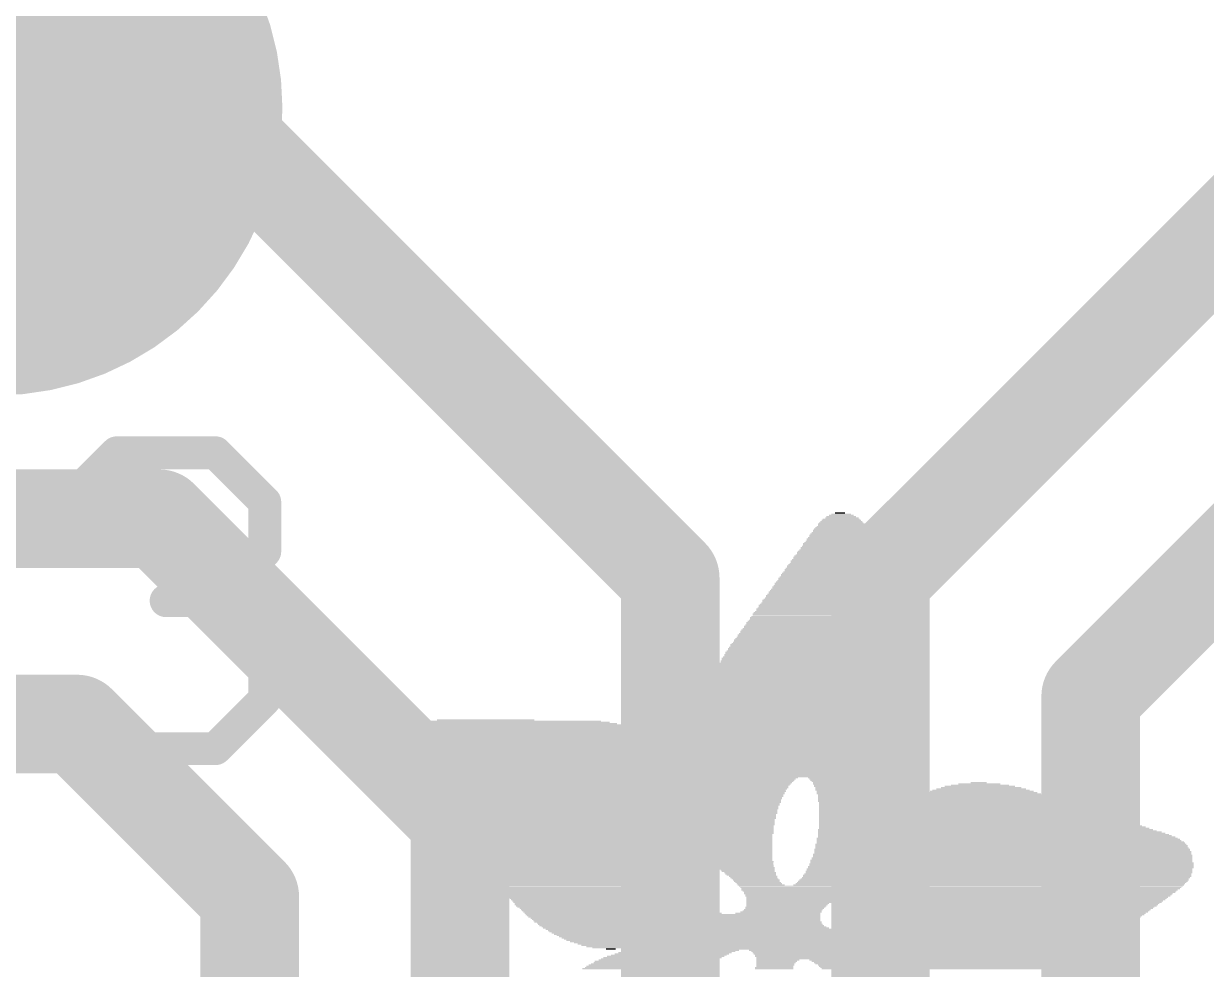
# Model space of a CAD drawing. Extents: x -2.3 to 29.6, y -2 to 24.4.
# Drawn here: x 11.519 to 15.176, y 16.386 to 19.311 of the extents above; entities that cross this region are included whole.
import ezdxf

# ---------------------------------------------------------------- set-up
doc = ezdxf.new("R2010")
doc.units = 0
for name, color, linetype in [('1', 12, 'CONTINUOUS'), ('17', 110, 'CONTINUOUS'), ('21', 40, 'CONTINUOUS')]:
    doc.layers.add(name, color=color, linetype=linetype)

# ---------------------------------------------------------------- blocks, each defined once
blk = doc.blocks.new('ROUNDP')
at = {"const_width": 0.5}
blk.add_lwpolyline([(0, -0.25, 1), (0, 0.25, 1), (0, -0.25)], format="xyb", dxfattribs=at)
blk = doc.blocks.new('RECT')
blk.add_solid([(-0.5, -0.5), (0.5, -0.5), (-0.5, 0.5), (0.5, 0.5)])

msp = doc.modelspace()

# ---------------------------------------------------------------- linework, layer by layer
at = {"layer": '1', "const_width": 0.3048}
for points in [[(12.065, 19.05), (11.43, 19.05)], [(13.518, 17.597), (12.065, 19.05)], [(14.168, 17.597), (15.621, 19.05)], [(11.938, 17.78), (10.16, 17.78)], [(11.938, 17.78), (12.868, 16.85)], [(14.818, 17.231), (15.367, 17.78)], [(13.518, 14.23), (13.518, 17.597)], [(14.168, 14.23), (14.168, 17.597)], [(14.818, 14.23), (14.818, 17.231)], [(8.763, 17.145), (11.684, 17.145)], [(11.684, 17.145), (12.218, 16.611)], [(12.868, 16.85), (12.868, 14.23)], [(12.218, 16.611), (12.218, 14.23)]]:
    msp.add_lwpolyline(points, dxfattribs=at)
at = {"layer": '1', "const_width": 0.1524}
for points in [[(12.1189, 19.1039, 1), (12.0111, 18.9961)], [(12.065, 18.9738, 1), (12.065, 19.1262)], [(11.9919, 17.8339, 1), (11.8841, 17.7261)], [(11.938, 17.7038, 1), (11.938, 17.8562)], [(13.5942, 17.597, 1), (13.4418, 17.597)], [(14.2442, 17.597, 1), (14.0918, 17.597)], [(13.4641, 17.5431, 1), (13.5719, 17.6509)], [(14.1141, 17.6509, 1), (14.2219, 17.5431)], [(14.8942, 17.231, 1), (14.7418, 17.231)], [(14.7641, 17.2849, 1), (14.8719, 17.1771)], [(11.7379, 17.1989, 1), (11.6301, 17.0911)], [(11.684, 17.0688, 1), (11.684, 17.2212)], [(12.9442, 16.85, 1), (12.7918, 16.85)], [(12.8141, 16.7961, 1), (12.9219, 16.9039)], [(12.2942, 16.611, 1), (12.1418, 16.611)], [(12.1641, 16.5571, 1), (12.2719, 16.6649)]]:
    msp.add_lwpolyline(points, format="xyb", dxfattribs=at)
at = {"layer": '21', "const_width": 0.1016}
for points in [[(11.6543, 17.8315), (11.8068, 17.984)], [(11.8068, 17.984), (12.1119, 17.984)], [(12.1119, 17.984), (12.2644, 17.8315)], [(12.2644, 17.8315), (12.2644, 17.6789)], [(12.2644, 17.6789), (12.1119, 17.5264)], [(12.1119, 17.5264), (11.9594, 17.5264)], [(12.1119, 17.5264), (12.2644, 17.3739)], [(12.2644, 17.3739), (12.2644, 17.2213)], [(11.8068, 17.0688), (11.6543, 17.2213)], [(12.2644, 17.2213), (12.1119, 17.0688)], [(12.1119, 17.0688), (11.8068, 17.0688)]]:
    msp.add_lwpolyline(points, dxfattribs=at)
at = {"layer": '21', "const_width": 0.0508}
for points in [[(11.8068, 18.0094, 1), (11.8068, 17.9586)], [(11.8248, 17.966, 1), (11.7889, 18.0019)], [(12.1299, 18.0019, 1), (12.0939, 17.966)], [(12.1119, 17.9586, 1), (12.1119, 18.0094)], [(12.2898, 17.8315, 1), (12.239, 17.8315)], [(11.6364, 17.8494, 1), (11.6723, 17.8135)], [(12.2465, 17.8135, 1), (12.2824, 17.8494)], [(12.239, 17.6789, 1), (12.2898, 17.6789)], [(12.2824, 17.661, 1), (12.2465, 17.6969)], [(11.9594, 17.5518, 1), (11.9594, 17.501)], [(12.1299, 17.5444, 1), (12.0939, 17.5084)], [(12.0939, 17.5444, 1), (12.1299, 17.5084)], [(12.1119, 17.501, 1), (12.1119, 17.5518)], [(12.2898, 17.3739, 1), (12.239, 17.3739)], [(12.2465, 17.3559, 1), (12.2824, 17.3918)], [(11.6723, 17.2393, 1), (11.6364, 17.2034)], [(12.2824, 17.2034, 1), (12.2465, 17.2393)], [(12.239, 17.2213, 1), (12.2898, 17.2213)], [(11.8068, 17.0942, 1), (11.8068, 17.0434)], [(12.1119, 17.0434, 1), (12.1119, 17.0942)], [(11.7889, 17.0508, 1), (11.8248, 17.0868)], [(12.0939, 17.0868, 1), (12.1299, 17.0508)]]:
    msp.add_lwpolyline(points, format="xyb", dxfattribs=at)

# ---------------------------------------------------------------- block references
at = {"layer": '17', "xscale": 1.778, "yscale": 1.778, "rotation": 90}
msp.add_blockref('ROUNDP', (11.43, 19.05), dxfattribs=at)
at = {"layer": '21'}
for p, xscale, yscale in [((14.0469, 17.7711), 0.1295, 0.0038), ((14.0469, 17.7749), 0.1219, 0.0038), ((14.0469, 17.7787), 0.1143, 0.0038), ((14.0488, 17.7825), 0.1029, 0.0038), ((14.0469, 17.7864), 0.0915, 0.0039), ((14.0468, 17.7902), 0.0762, 0.0038), ((14.0469, 17.794), 0.0609, 0.0038), ((14.0431, 17.7978), 0.0305, 0.0038), ((14.0431, 17.7368), 0.1753, 0.0038), ((14.045, 17.7444), 0.1715, 0.0038), ((14.045, 17.7406), 0.1715, 0.0038), ((14.0449, 17.7483), 0.1638, 0.0039), ((14.0468, 17.7521), 0.16, 0.0038), ((14.0468, 17.7559), 0.1524, 0.0038), ((14.0468, 17.7635), 0.1448, 0.0038), ((14.0468, 17.7597), 0.1448, 0.0038), ((14.0469, 17.7673), 0.1371, 0.0038), ((14.0373, 17.7025), 0.2172, 0.0038), ((14.0373, 17.6987), 0.2172, 0.0038), ((14.0373, 17.7063), 0.2096, 0.0038), ((14.0392, 17.7102), 0.2058, 0.0039), ((14.0393, 17.7178), 0.1981, 0.0038), ((14.0412, 17.714), 0.2019, 0.0038), ((14.0412, 17.7216), 0.1943, 0.0038), ((14.0412, 17.7292), 0.1867, 0.0038), ((14.0431, 17.7254), 0.1905, 0.0038), ((14.0431, 17.733), 0.1829, 0.0038), ((14.0278, 17.6606), 0.2591, 0.0038), ((14.0297, 17.6644), 0.2552, 0.0038), ((14.0316, 17.6682), 0.2514, 0.0038), ((14.0316, 17.6759), 0.2438, 0.0038), ((14.0316, 17.6721), 0.2438, 0.0039), ((14.0335, 17.6797), 0.24, 0.0038), ((14.0335, 17.6835), 0.2324, 0.0038), ((14.0354, 17.6911), 0.2286, 0.0038), ((14.0354, 17.6873), 0.2286, 0.0038), ((14.0354, 17.6949), 0.221, 0.0038), ((14.0221, 17.6263), 0.2934, 0.0038), ((14.024, 17.6301), 0.2896, 0.0038), ((14.0221, 17.634), 0.2857, 0.0039), ((14.024, 17.6378), 0.2819, 0.0038), ((14.0259, 17.6416), 0.2781, 0.0038), ((14.0259, 17.6492), 0.2705, 0.0038), ((14.0259, 17.6454), 0.2705, 0.0038), ((14.0278, 17.653), 0.2667, 0.0038), ((14.0297, 17.6568), 0.2629, 0.0038), ((14.0145, 17.5882), 0.3315, 0.0038), ((14.0164, 17.5959), 0.3277, 0.0039), ((14.0164, 17.592), 0.3277, 0.0038), ((14.0164, 17.5997), 0.3201, 0.0038), ((14.0183, 17.6073), 0.3163, 0.0038), ((14.0183, 17.6035), 0.3163, 0.0038), ((14.0183, 17.6111), 0.3086, 0.0038), ((14.0202, 17.6149), 0.3048, 0.0038), ((14.0202, 17.6225), 0.2972, 0.0038), ((14.0221, 17.6187), 0.301, 0.0038), ((14.0068, 17.5539), 0.3696, 0.0038), ((14.0088, 17.5578), 0.3657, 0.0039), ((14.0107, 17.5616), 0.3619, 0.0038), ((14.0107, 17.5692), 0.3543, 0.0038), ((14.0107, 17.5654), 0.3543, 0.0038), ((14.0126, 17.573), 0.3505, 0.0038), ((14.0126, 17.5806), 0.3429, 0.0038), ((14.0126, 17.5768), 0.3429, 0.0038), ((14.0145, 17.5844), 0.3391, 0.0038), ((13.9992, 17.5158), 0.4076, 0.0038), ((14.0011, 17.5197), 0.4038, 0.0039), ((14.0011, 17.5273), 0.3962, 0.0038), ((14.003, 17.5235), 0.4, 0.0038), ((14.003, 17.5311), 0.3924, 0.0038), ((14.0049, 17.5349), 0.3886, 0.0038), ((14.0049, 17.5425), 0.381, 0.0038), ((14.0049, 17.5387), 0.381, 0.0038), ((14.0068, 17.5463), 0.3772, 0.0038), ((14.0087, 17.5501), 0.3734, 0.0038), ((13.9935, 17.4777), 0.4496, 0.0038), ((13.9935, 17.4854), 0.442, 0.0038), ((13.9935, 17.4816), 0.442, 0.0039), ((13.9954, 17.4892), 0.4382, 0.0038), ((13.9954, 17.493), 0.4306, 0.0038), ((13.9973, 17.5006), 0.4268, 0.0038), ((13.9973, 17.4968), 0.4268, 0.0038), ((13.9974, 17.5044), 0.4191, 0.0038), ((13.9992, 17.512), 0.4153, 0.0038), ((13.9992, 17.5082), 0.4153, 0.0038), ((13.9859, 17.4473), 0.4801, 0.0038), ((13.9859, 17.4435), 0.4801, 0.0039), ((13.9878, 17.4511), 0.4762, 0.0038), ((13.9878, 17.4587), 0.4686, 0.0038), ((13.9897, 17.4549), 0.4724, 0.0038), ((13.9897, 17.4625), 0.4648, 0.0038), ((13.9916, 17.4663), 0.461, 0.0038), ((13.9916, 17.4739), 0.4534, 0.0038), ((13.9916, 17.4701), 0.4534, 0.0038), ((13.9783, 17.4054), 0.5257, 0.0039), ((13.9783, 17.4092), 0.5181, 0.0038), ((13.9802, 17.413), 0.5143, 0.0038), ((13.9802, 17.4206), 0.5067, 0.0038), ((13.9821, 17.4168), 0.5105, 0.0038), ((13.9821, 17.4244), 0.5029, 0.0038), ((13.9821, 17.432), 0.4953, 0.0038), ((13.984, 17.4282), 0.4991, 0.0038), ((13.984, 17.4358), 0.4915, 0.0038), ((13.9859, 17.4396), 0.4877, 0.0038), ((13.9726, 17.3711), 0.5601, 0.0038), ((13.9726, 17.3787), 0.5525, 0.0038), ((13.9726, 17.3749), 0.5525, 0.0038), ((13.9745, 17.3825), 0.5487, 0.0038), ((13.9745, 17.3901), 0.5411, 0.0038), ((13.9745, 17.3863), 0.5411, 0.0038), ((13.9764, 17.3939), 0.5373, 0.0038), ((13.9764, 17.3977), 0.5295, 0.0038), ((13.9783, 17.4015), 0.5257, 0.0038), ((13.9668, 17.333), 0.5944, 0.0038), ((13.9669, 17.3406), 0.5867, 0.0038), ((13.9669, 17.3368), 0.5867, 0.0038), ((13.9688, 17.3482), 0.5829, 0.0038), ((13.9688, 17.3444), 0.5829, 0.0038), ((13.9688, 17.352), 0.5753, 0.0038), ((13.9707, 17.3596), 0.5715, 0.0038), ((13.9707, 17.3558), 0.5715, 0.0038), ((13.9707, 17.3673), 0.5639, 0.0039), ((13.9707, 17.3634), 0.5639, 0.0038), ((13.963, 17.2949), 0.6248, 0.0038), ((13.963, 17.3025), 0.6172, 0.0038), ((13.9649, 17.2987), 0.621, 0.0038), ((13.9649, 17.3101), 0.6134, 0.0038), ((13.9649, 17.3063), 0.6134, 0.0038), ((13.9649, 17.3177), 0.6058, 0.0038), ((13.9649, 17.3139), 0.6058, 0.0038), ((13.9649, 17.3253), 0.5982, 0.0038), ((13.9668, 17.3215), 0.602, 0.0038), ((13.9668, 17.3292), 0.5944, 0.0039), ((13.9611, 17.2682), 0.6439, 0.0038), ((13.9611, 17.2644), 0.6439, 0.0038), ((13.9611, 17.2606), 0.6439, 0.0038), ((13.9611, 17.2758), 0.6362, 0.0038), ((13.9631, 17.272), 0.6401, 0.0038), ((13.963, 17.2872), 0.6324, 0.0038), ((13.963, 17.2834), 0.6324, 0.0038), ((13.963, 17.2796), 0.6324, 0.0038), ((13.963, 17.2911), 0.6248, 0.0039), ((13.9573, 17.2225), 0.6668, 0.0038), ((13.9592, 17.2339), 0.663, 0.0038), ((13.9592, 17.2301), 0.663, 0.0038), ((13.9592, 17.2263), 0.663, 0.0038), ((13.9592, 17.2453), 0.6554, 0.0038), ((13.9592, 17.2415), 0.6554, 0.0038), ((13.9611, 17.2377), 0.6592, 0.0038), ((13.9611, 17.2568), 0.6515, 0.0038), ((13.9611, 17.253), 0.6515, 0.0039), ((13.9611, 17.2491), 0.6515, 0.0038), ((13.9554, 17.192), 0.6782, 0.0038), ((13.9573, 17.1882), 0.682, 0.0038), ((13.9573, 17.2072), 0.6744, 0.0038), ((13.9573, 17.2034), 0.6744, 0.0038), ((13.9573, 17.1996), 0.6744, 0.0038), ((13.9573, 17.1958), 0.6744, 0.0038), ((13.9592, 17.2187), 0.6706, 0.0038), ((13.9592, 17.2149), 0.6706, 0.0039), ((13.9592, 17.211), 0.6706, 0.0038), ((13.0429, 17.1501), 0.5754, 0.0038), ((13.0353, 17.1539), 0.5372, 0.0038), ((12.9477, 17.1577), 0.3009, 0.0038), ((13.9554, 17.1729), 0.6858, 0.0038), ((13.9554, 17.1691), 0.6858, 0.0038), ((13.9554, 17.1653), 0.6858, 0.0038), ((13.9554, 17.1615), 0.6858, 0.0038), ((13.9554, 17.1577), 0.6858, 0.0038), ((13.9554, 17.1539), 0.6858, 0.0038), ((13.9554, 17.1501), 0.6858, 0.0038), ((13.9573, 17.1844), 0.682, 0.0038), ((13.9573, 17.1806), 0.682, 0.0038), ((13.9573, 17.1768), 0.682, 0.0039), ((13.0886, 17.112), 0.7506, 0.0038), ((13.081, 17.1196), 0.7278, 0.0038), ((13.0848, 17.1158), 0.7354, 0.0038), ((13.0772, 17.1234), 0.7124, 0.0038), ((13.0677, 17.131), 0.6858, 0.0038), ((13.0734, 17.1272), 0.6972, 0.0038), ((13.0639, 17.1348), 0.6705, 0.0038), ((13.0601, 17.1387), 0.6477, 0.0039), ((13.0544, 17.1425), 0.6287, 0.0038), ((13.0505, 17.1463), 0.6058, 0.0038), ((13.9535, 17.1463), 0.6896, 0.0038), ((13.9535, 17.1425), 0.6896, 0.0038), ((13.9535, 17.1387), 0.6896, 0.0039), ((13.9535, 17.1348), 0.6896, 0.0038), ((13.9535, 17.131), 0.6896, 0.0038), ((13.9535, 17.1272), 0.6896, 0.0038), ((13.9535, 17.1234), 0.6896, 0.0038), ((13.9535, 17.1196), 0.6896, 0.0038), ((13.9535, 17.1158), 0.6896, 0.0038), ((13.9535, 17.112), 0.6896, 0.0038), ((13.1134, 17.0777), 0.823, 0.0038), ((13.1039, 17.0891), 0.8039, 0.0038), ((13.1077, 17.0853), 0.8115, 0.0038), ((13.1096, 17.0815), 0.8153, 0.0038), ((13.1001, 17.0967), 0.7887, 0.0038), ((13.102, 17.0929), 0.7925, 0.0038), ((13.0905, 17.1082), 0.762, 0.0038), ((13.0943, 17.1044), 0.7696, 0.0038), ((13.0982, 17.1006), 0.7773, 0.0039), ((13.9535, 17.1082), 0.6896, 0.0038), ((13.9535, 17.1044), 0.6896, 0.0038), ((13.9535, 17.1006), 0.6896, 0.0039), ((13.9535, 17.0967), 0.6896, 0.0038), ((13.9535, 17.0929), 0.6896, 0.0038), ((13.9535, 17.0891), 0.6896, 0.0038), ((13.9535, 17.0853), 0.6896, 0.0038), ((13.9535, 17.0815), 0.6896, 0.0038), ((13.9516, 17.0777), 0.6858, 0.0038), ((13.1191, 17.0663), 0.842, 0.0038), ((13.1153, 17.0739), 0.8268, 0.0038), ((13.1191, 17.0701), 0.8344, 0.0038), ((13.1229, 17.0625), 0.842, 0.0039), ((13.1248, 17.0586), 0.8458, 0.0038), ((13.1286, 17.0548), 0.8534, 0.0038), ((13.1306, 17.051), 0.8573, 0.0038), ((13.1325, 17.0472), 0.8611, 0.0038), ((13.1363, 17.0434), 0.8611, 0.0038), ((13.1382, 17.0396), 0.8649, 0.0038), ((13.9535, 17.0739), 0.682, 0.0038), ((13.9535, 17.0701), 0.682, 0.0038), ((13.9535, 17.0663), 0.682, 0.0038), ((13.9535, 17.0625), 0.682, 0.0039), ((13.9535, 17.0586), 0.682, 0.0038), ((13.9516, 17.0548), 0.6782, 0.0038), ((13.9516, 17.051), 0.6782, 0.0038), ((13.9535, 17.0472), 0.6744, 0.0038), ((13.9535, 17.0434), 0.6744, 0.0038), ((13.9535, 17.0396), 0.6744, 0.0038), ((13.1401, 17.0358), 0.8687, 0.0038), ((13.1439, 17.032), 0.8687, 0.0038), ((13.1458, 17.0282), 0.8725, 0.0038), ((13.1496, 17.0244), 0.8725, 0.0039), ((13.1515, 17.0205), 0.8763, 0.0038), ((13.1553, 17.0167), 0.8763, 0.0038), ((13.1592, 17.0129), 0.8763, 0.0038), ((13.1592, 17.0091), 0.8763, 0.0038), ((13.163, 17.0053), 0.8763, 0.0038), ((13.9516, 17.0358), 0.6706, 0.0038), ((13.9516, 17.032), 0.6706, 0.0038), ((13.9535, 17.0282), 0.6668, 0.0038), ((13.9535, 17.0244), 0.6668, 0.0039), ((13.9516, 17.0205), 0.663, 0.0038), ((13.9535, 17.0167), 0.6592, 0.0038), ((13.9535, 17.0129), 0.6592, 0.0038), ((13.9535, 17.0091), 0.6592, 0.0038), ((13.9516, 17.0053), 0.6553, 0.0038), ((13.1668, 17.0015), 0.8763, 0.0038), ((13.1687, 16.9977), 0.8801, 0.0038), ((13.1706, 16.9939), 0.8763, 0.0038), ((13.1744, 16.9901), 0.8763, 0.0038), ((13.1763, 16.9863), 0.8801, 0.0039), ((13.1801, 16.9824), 0.8801, 0.0038), ((13.182, 16.9786), 0.8763, 0.0038), ((13.1858, 16.9748), 0.8763, 0.0038), ((13.1877, 16.971), 0.8801, 0.0038), ((13.1896, 16.9672), 0.8763, 0.0038), ((13.9516, 16.9939), 0.6477, 0.0038), ((13.9535, 17.0015), 0.6515, 0.0038), ((13.9535, 16.9977), 0.6515, 0.0038), ((13.9516, 16.9863), 0.6401, 0.0039), ((13.9516, 16.9824), 0.6401, 0.0038), ((13.9535, 16.9901), 0.6439, 0.0038), ((13.7744, 16.9786), 0.2781, 0.0038), ((13.7706, 16.9748), 0.2705, 0.0038), ((13.7706, 16.971), 0.2629, 0.0038), ((13.7687, 16.9672), 0.259, 0.0038), ((14.1078, 16.9786), 0.3276, 0.0038), ((14.1078, 16.9748), 0.32, 0.0038), ((14.1097, 16.971), 0.3162, 0.0038), ((14.1097, 16.9672), 0.3086, 0.0038), ((13.1934, 16.9634), 0.8763, 0.0038), ((13.1973, 16.9596), 0.8763, 0.0038), ((13.1973, 16.9558), 0.8763, 0.0038), ((13.2011, 16.952), 0.8763, 0.0038), ((13.2049, 16.9482), 0.8763, 0.0039), ((13.2049, 16.9443), 0.8763, 0.0038), ((13.2087, 16.9405), 0.8763, 0.0038), ((13.3249, 16.9367), 1.1011, 0.0038), ((13.3249, 16.9329), 1.0935, 0.0038), ((13.3249, 16.9291), 1.0935, 0.0038), ((13.7668, 16.9634), 0.2552, 0.0038), ((13.7668, 16.9596), 0.2476, 0.0038), ((13.7649, 16.9558), 0.2438, 0.0038), ((13.763, 16.952), 0.24, 0.0038), ((13.7649, 16.9482), 0.2362, 0.0039), ((13.763, 16.9443), 0.2324, 0.0038), ((13.763, 16.9405), 0.2248, 0.0038), ((14.1116, 16.9634), 0.3048, 0.0038), ((14.1097, 16.9596), 0.301, 0.0038), ((14.1116, 16.9558), 0.2972, 0.0038), ((14.1097, 16.952), 0.2934, 0.0038), ((14.1116, 16.9482), 0.2896, 0.0039), ((14.1097, 16.9443), 0.2858, 0.0038), ((14.1097, 16.9405), 0.2858, 0.0038), ((14.1097, 16.9367), 0.2782, 0.0038), ((14.1097, 16.9329), 0.2782, 0.0038), ((14.1078, 16.9291), 0.2744, 0.0038), ((14.4831, 16.9291), 0.362, 0.0038), ((14.4812, 16.9329), 0.3429, 0.0038), ((14.4812, 16.9367), 0.32, 0.0038), ((14.4793, 16.9405), 0.301, 0.0038), ((14.4793, 16.9443), 0.2781, 0.0038), ((14.4793, 16.9482), 0.2477, 0.0039), ((14.4755, 16.952), 0.2171, 0.0038), ((14.4755, 16.9558), 0.1791, 0.0038), ((14.4736, 16.9596), 0.1295, 0.0038), ((14.4717, 16.9634), 0.0495, 0.0038), ((13.3249, 16.9253), 1.0859, 0.0038), ((13.3268, 16.9215), 1.0821, 0.0038), ((13.3268, 16.9177), 1.0745, 0.0038), ((13.3268, 16.9139), 1.0745, 0.0038), ((13.3267, 16.9101), 1.0668, 0.0039), ((13.3287, 16.9062), 1.0629, 0.0038), ((13.3306, 16.9024), 1.0591, 0.0038), ((13.3287, 16.8986), 1.0553, 0.0038), ((13.3306, 16.8948), 1.0515, 0.0038), ((14.1078, 16.9253), 0.2667, 0.0038), ((14.1078, 16.9215), 0.2667, 0.0038), ((14.104, 16.9139), 0.2591, 0.0038), ((14.104, 16.9101), 0.2591, 0.0039), ((14.1059, 16.9177), 0.2629, 0.0038), ((14.1021, 16.9062), 0.2553, 0.0038), ((14.1021, 16.9024), 0.2476, 0.0038), ((14.1002, 16.8986), 0.2438, 0.0038), ((14.1002, 16.8948), 0.2438, 0.0038), ((14.5098, 16.8948), 0.5295, 0.0038), ((14.5041, 16.8986), 0.5105, 0.0038), ((14.5022, 16.9024), 0.4915, 0.0038), ((14.4983, 16.9062), 0.4762, 0.0038), ((14.4964, 16.9101), 0.4572, 0.0039), ((14.4926, 16.9139), 0.442, 0.0038), ((14.4907, 16.9177), 0.423, 0.0038), ((14.4888, 16.9215), 0.4038, 0.0038), ((14.4869, 16.9253), 0.3848, 0.0038), ((13.3306, 16.891), 1.0439, 0.0038), ((13.3306, 16.8872), 1.0439, 0.0038), ((13.3325, 16.8834), 1.0401, 0.0038), ((13.3325, 16.8796), 1.0325, 0.0038), ((13.3344, 16.8758), 1.0287, 0.0038), ((13.3344, 16.872), 1.0287, 0.0039), ((13.3363, 16.8681), 1.0249, 0.0038), ((13.3363, 16.8643), 1.0173, 0.0038), ((13.3382, 16.8605), 1.0135, 0.0038), ((13.3382, 16.8567), 1.0135, 0.0038), ((14.0983, 16.891), 0.24, 0.0038), ((14.0964, 16.8872), 0.2362, 0.0038), ((14.0945, 16.8834), 0.2324, 0.0038), ((14.0945, 16.8796), 0.2324, 0.0038), ((14.0926, 16.8758), 0.2286, 0.0038), ((14.0907, 16.872), 0.2247, 0.0039), ((14.0888, 16.8681), 0.2209, 0.0038), ((14.0869, 16.8643), 0.2171, 0.0038), ((14.0869, 16.8605), 0.2171, 0.0038), ((14.085, 16.8567), 0.2133, 0.0038), ((14.5441, 16.8567), 0.6973, 0.0038), ((14.5402, 16.8605), 0.682, 0.0038), ((14.5364, 16.8643), 0.6668, 0.0038), ((14.5346, 16.8681), 0.6477, 0.0038), ((14.5288, 16.872), 0.6286, 0.0039), ((14.525, 16.8758), 0.6134, 0.0038), ((14.5212, 16.8796), 0.5982, 0.0038), ((14.5193, 16.8834), 0.5791, 0.0038), ((14.5155, 16.8872), 0.5639, 0.0038), ((14.5117, 16.891), 0.5487, 0.0038), ((13.3401, 16.8529), 1.0096, 0.0038), ((13.3401, 16.8491), 1.002, 0.0038), ((13.342, 16.8453), 0.9982, 0.0038), ((13.342, 16.8415), 0.9982, 0.0038), ((13.3439, 16.8377), 0.9944, 0.0038), ((13.3458, 16.8339), 0.9906, 0.0039), ((13.3439, 16.83), 0.9868, 0.0038), ((13.3458, 16.8262), 0.983, 0.0038), ((13.3477, 16.8224), 0.9792, 0.0038), ((14.4469, 16.8491), 0.9372, 0.0038), ((14.4526, 16.8453), 0.9486, 0.0038), ((14.466, 16.8377), 0.9753, 0.0038), ((14.4774, 16.83), 0.9982, 0.0038), ((14.4831, 16.8262), 1.0096, 0.0038), ((14.4888, 16.8224), 1.021, 0.0038), ((14.0831, 16.8529), 0.2095, 0.0038), ((14.4603, 16.8415), 0.9639, 0.0038), ((14.4717, 16.8339), 0.9867, 0.0039), ((14.5479, 16.8529), 0.7125, 0.0038), ((13.3496, 16.8186), 0.9754, 0.0038), ((13.3496, 16.8148), 0.9754, 0.0038), ((13.3515, 16.811), 0.9716, 0.0038), ((13.3534, 16.8072), 0.9678, 0.0038), ((13.3535, 16.8034), 0.9601, 0.0038), ((13.3535, 16.7996), 0.9601, 0.0038), ((13.3554, 16.7958), 0.9563, 0.0039), ((13.3573, 16.7919), 0.9525, 0.0038), ((13.3592, 16.7881), 0.9487, 0.0038), ((13.3592, 16.7843), 0.9487, 0.0038), ((14.5288, 16.7919), 1.1164, 0.0038), ((14.5326, 16.7881), 1.124, 0.0038), ((14.5345, 16.7843), 1.1278, 0.0038), ((14.4926, 16.8186), 1.0364, 0.0038), ((14.4983, 16.8148), 1.0478, 0.0038), ((14.5059, 16.811), 1.063, 0.0038), ((14.5117, 16.8072), 1.0745, 0.0038), ((14.5269, 16.7958), 1.1049, 0.0039), ((14.5174, 16.8034), 1.0859, 0.0038), ((14.5212, 16.7996), 1.0935, 0.0038), ((13.3611, 16.7805), 0.9449, 0.0038), ((13.363, 16.7767), 0.9411, 0.0038), ((13.3649, 16.7729), 0.9373, 0.0038), ((13.3649, 16.7691), 0.9373, 0.0038), ((13.3668, 16.7653), 0.9335, 0.0038), ((13.3687, 16.7615), 0.9297, 0.0038), ((13.3687, 16.7577), 0.9297, 0.0039), ((13.1934, 16.7538), 0.5715, 0.0038), ((13.1877, 16.75), 0.5524, 0.0038), ((13.1858, 16.7462), 0.541, 0.0038), ((13.6773, 16.7538), 0.3124, 0.0038), ((13.6887, 16.75), 0.2896, 0.0038), ((13.6964, 16.7462), 0.2743, 0.0038), ((14.546, 16.75), 1.1659, 0.0038), ((14.546, 16.7462), 1.1659, 0.0038), ((14.5441, 16.7577), 1.1621, 0.0039), ((14.5441, 16.7538), 1.1621, 0.0038), ((14.5402, 16.7729), 1.1468, 0.0038), ((14.5421, 16.7691), 1.1506, 0.0038), ((14.5421, 16.7653), 1.1506, 0.0038), ((14.5441, 16.7615), 1.1545, 0.0038), ((14.5383, 16.7805), 1.1354, 0.0038), ((14.5402, 16.7767), 1.1392, 0.0038), ((13.1839, 16.7424), 0.5372, 0.0038), ((13.1839, 16.7386), 0.5296, 0.0038), ((13.1858, 16.7348), 0.5258, 0.0038), ((13.1858, 16.731), 0.5182, 0.0038), ((13.1858, 16.7272), 0.5182, 0.0038), ((13.1877, 16.7234), 0.5144, 0.0038), ((13.1896, 16.7196), 0.5106, 0.0039), ((13.1915, 16.7157), 0.5068, 0.0038), ((13.1915, 16.7119), 0.5068, 0.0038), ((13.702, 16.7424), 0.2629, 0.0038), ((13.7078, 16.7386), 0.2515, 0.0038), ((13.7134, 16.7348), 0.2401, 0.0038), ((13.7173, 16.731), 0.2324, 0.0038), ((13.723, 16.7272), 0.221, 0.0038), ((13.7268, 16.7234), 0.2134, 0.0038), ((13.7325, 16.7196), 0.2096, 0.0039), ((13.7363, 16.7157), 0.2019, 0.0038), ((13.7401, 16.7119), 0.1943, 0.0038), ((14.5422, 16.7119), 1.1887, 0.0038), ((14.5422, 16.7234), 1.1811, 0.0038), ((14.5422, 16.7196), 1.1811, 0.0039), ((14.5441, 16.7157), 1.1849, 0.0038), ((14.5441, 16.731), 1.1773, 0.0038), ((14.5441, 16.7272), 1.1773, 0.0038), ((14.546, 16.7386), 1.1735, 0.0038), ((14.546, 16.7348), 1.1735, 0.0038), ((14.5441, 16.7424), 1.1697, 0.0038), ((13.1934, 16.7081), 0.503, 0.0038), ((13.1953, 16.7043), 0.4992, 0.0038), ((13.1972, 16.7005), 0.503, 0.0038), ((13.1992, 16.6967), 0.4991, 0.0038), ((13.203, 16.6929), 0.4991, 0.0038), ((13.2049, 16.6891), 0.4953, 0.0038), ((13.2068, 16.6853), 0.4991, 0.0038), ((13.2106, 16.6815), 0.4991, 0.0039), ((13.2125, 16.6776), 0.4953, 0.0038), ((13.2163, 16.6738), 0.4953, 0.0038), ((13.7421, 16.7081), 0.1905, 0.0038), ((13.7459, 16.7043), 0.1829, 0.0038), ((13.7515, 16.7005), 0.1791, 0.0038), ((13.7535, 16.6967), 0.1753, 0.0038), ((13.7573, 16.6929), 0.1676, 0.0038), ((13.7592, 16.6891), 0.1638, 0.0038), ((13.7649, 16.6853), 0.16, 0.0038), ((13.7668, 16.6815), 0.1562, 0.0039), ((13.7687, 16.6776), 0.1524, 0.0038), ((13.7744, 16.6738), 0.1486, 0.0038), ((14.5288, 16.6776), 1.2002, 0.0038), ((14.5288, 16.6738), 1.2002, 0.0038), ((14.5307, 16.6815), 1.1964, 0.0039), ((14.5345, 16.6891), 1.1964, 0.0038), ((14.5345, 16.6853), 1.1964, 0.0038), ((14.5365, 16.6967), 1.1925, 0.0038), ((14.5365, 16.6929), 1.1925, 0.0038), ((14.5403, 16.7043), 1.1925, 0.0038), ((14.5403, 16.7005), 1.1925, 0.0038), ((14.5422, 16.7081), 1.1887, 0.0038), ((13.2182, 16.67), 0.4991, 0.0038), ((13.222, 16.6662), 0.4991, 0.0038), ((13.2258, 16.6624), 0.4991, 0.0038), ((13.2315, 16.6548), 0.503, 0.0038), ((13.2296, 16.6586), 0.4991, 0.0038), ((13.2353, 16.651), 0.503, 0.0038), ((13.2392, 16.6472), 0.5029, 0.0038), ((13.2411, 16.6434), 0.5067, 0.0039), ((13.2449, 16.6395), 0.5067, 0.0038), ((13.7763, 16.67), 0.1448, 0.0038), ((13.7801, 16.6662), 0.1448, 0.0038), ((13.784, 16.6624), 0.1447, 0.0038), ((13.7858, 16.6586), 0.1409, 0.0038), ((13.7896, 16.6548), 0.1409, 0.0038), ((13.7935, 16.651), 0.141, 0.0038), ((13.7992, 16.6472), 0.1448, 0.0038), ((14.4164, 16.6434), 1.3716, 0.0039), ((13.9421, 16.6395), 0.4153, 0.0038), ((14.5021, 16.6472), 1.2078, 0.0038), ((14.5079, 16.651), 1.2039, 0.0038), ((14.5117, 16.6548), 1.2039, 0.0038), ((14.5155, 16.6586), 1.2039, 0.0038), ((14.5193, 16.6624), 1.204, 0.0038), ((14.5212, 16.6662), 1.2002, 0.0038), ((14.525, 16.67), 1.2002, 0.0038), ((14.6736, 16.6395), 0.8496, 0.0038), ((13.2487, 16.6357), 0.5067, 0.0038), ((13.2544, 16.6319), 0.5105, 0.0038), ((13.262, 16.6243), 0.5182, 0.0038), ((13.2582, 16.6281), 0.5105, 0.0038), ((13.2658, 16.6205), 0.5182, 0.0038), ((13.2715, 16.6167), 0.522, 0.0038), ((13.2753, 16.6129), 0.522, 0.0038), ((13.281, 16.6091), 0.5258, 0.0038), ((13.2848, 16.6053), 0.5258, 0.0039), ((13.2906, 16.6014), 0.5295, 0.0038), ((13.9325, 16.6357), 0.3886, 0.0038), ((13.923, 16.6319), 0.3696, 0.0038), ((13.9173, 16.6281), 0.3506, 0.0038), ((13.9135, 16.6243), 0.3353, 0.0038), ((13.9078, 16.6205), 0.3239, 0.0038), ((13.904, 16.6167), 0.3086, 0.0038), ((13.9002, 16.6129), 0.3009, 0.0038), ((13.8983, 16.6091), 0.2895, 0.0038), ((13.8945, 16.6053), 0.2819, 0.0039), ((13.8907, 16.6014), 0.2743, 0.0038), ((14.6812, 16.6357), 0.8268, 0.0038), ((14.6831, 16.6319), 0.8078, 0.0038), ((14.6851, 16.6281), 0.7963, 0.0038), ((14.6869, 16.6243), 0.7848, 0.0038), ((14.6869, 16.6205), 0.7696, 0.0038), ((14.6869, 16.6167), 0.762, 0.0038), ((14.6869, 16.6129), 0.7544, 0.0038), ((14.685, 16.6091), 0.743, 0.0038), ((14.685, 16.6053), 0.7354, 0.0039), ((14.6831, 16.6014), 0.7316, 0.0038), ((13.2963, 16.5976), 0.5334, 0.0038), ((13.302, 16.5938), 0.5372, 0.0038), ((13.3077, 16.59), 0.541, 0.0038), ((13.3115, 16.5862), 0.5486, 0.0038), ((13.3192, 16.5824), 0.5563, 0.0038), ((13.3249, 16.5786), 0.5601, 0.0038), ((13.3344, 16.5748), 0.5639, 0.0038), ((13.3401, 16.571), 0.5677, 0.0038), ((13.3496, 16.5672), 0.5792, 0.0039), ((13.3592, 16.5633), 0.5905, 0.0038), ((13.8602, 16.5633), 0.2515, 0.0038), ((13.864, 16.5672), 0.2439, 0.0039), ((13.8678, 16.571), 0.2439, 0.0038), ((13.8735, 16.5786), 0.2476, 0.0038), ((13.8716, 16.5748), 0.2438, 0.0038), ((13.8849, 16.5938), 0.2629, 0.0038), ((13.8811, 16.59), 0.2552, 0.0038), ((13.8792, 16.5862), 0.2514, 0.0038), ((13.8773, 16.5824), 0.2476, 0.0038), ((13.8869, 16.5976), 0.2667, 0.0038), ((14.6507, 16.5633), 0.6896, 0.0038), ((14.6564, 16.571), 0.6934, 0.0038), ((14.6545, 16.5672), 0.6896, 0.0039), ((14.6622, 16.5748), 0.6973, 0.0038), ((14.6793, 16.5976), 0.7239, 0.0038), ((14.6717, 16.5862), 0.7087, 0.0038), ((14.6774, 16.5938), 0.7201, 0.0038), ((14.6736, 16.59), 0.7125, 0.0038), ((14.6698, 16.5824), 0.7049, 0.0038), ((14.666, 16.5786), 0.6973, 0.0038), ((13.3725, 16.5595), 0.6096, 0.0038), ((13.5268, 16.5557), 0.9106, 0.0038), ((13.5287, 16.5519), 0.9068, 0.0038), ((13.5306, 16.5481), 0.903, 0.0038), ((13.5344, 16.5443), 0.8954, 0.0038), ((13.5363, 16.5405), 0.8916, 0.0038), ((13.5382, 16.5367), 0.8878, 0.0038), ((13.542, 16.5329), 0.8878, 0.0038), ((13.5459, 16.5291), 0.8801, 0.0039), ((13.8506, 16.5595), 0.2629, 0.0038), ((14.5993, 16.5291), 0.6934, 0.0039), ((14.6088, 16.5329), 0.6896, 0.0038), ((14.6126, 16.5367), 0.6896, 0.0038), ((14.6183, 16.5405), 0.6858, 0.0038), ((14.626, 16.5443), 0.6858, 0.0038), ((14.6298, 16.5481), 0.6858, 0.0038), ((14.6355, 16.5519), 0.682, 0.0038), ((14.6412, 16.5557), 0.6858, 0.0038), ((14.645, 16.5595), 0.6858, 0.0038), ((13.5497, 16.5252), 0.8801, 0.0038), ((13.5534, 16.5214), 0.8801, 0.0038), ((13.561, 16.5176), 0.8801, 0.0038), ((13.5668, 16.5138), 0.8839, 0.0038), ((13.5744, 16.51), 0.884, 0.0038), ((13.5821, 16.5062), 0.8839, 0.0038), ((13.5915, 16.5024), 0.8953, 0.0038), ((13.6087, 16.4986), 0.9144, 0.0038), ((14.0297, 16.4948), 1.7412, 0.0038), ((14.0297, 16.491), 1.726, 0.0039), ((14.5193, 16.4986), 0.7696, 0.0038), ((14.5364, 16.5024), 0.743, 0.0038), ((14.5498, 16.5062), 0.7315, 0.0038), ((14.5593, 16.51), 0.7201, 0.0038), ((14.5707, 16.5138), 0.7124, 0.0038), ((14.5784, 16.5176), 0.7049, 0.0038), ((14.586, 16.5214), 0.6973, 0.0038), ((14.5936, 16.5252), 0.6972, 0.0038), ((14.0316, 16.4871), 1.7145, 0.0038), ((14.0335, 16.4833), 1.703, 0.0038), ((14.0335, 16.4795), 1.6878, 0.0038), ((14.0354, 16.4757), 1.6764, 0.0038), ((14.0373, 16.4719), 1.6574, 0.0038), ((14.0412, 16.4681), 1.6421, 0.0038), ((14.045, 16.4643), 1.6269, 0.0038), ((14.0468, 16.4605), 1.6078, 0.0038), ((14.0526, 16.4567), 1.5887, 0.0038), ((14.0583, 16.4529), 1.5621, 0.0039), ((13.4868, 16.4186), 0.3657, 0.0038), ((13.4944, 16.4224), 0.3658, 0.0038), ((13.3344, 16.449), 0.0305, 0.0038), ((13.5039, 16.4262), 0.362, 0.0038), ((13.5135, 16.43), 0.3581, 0.0038), ((13.5229, 16.4338), 0.3543, 0.0038), ((13.5325, 16.4376), 0.3505, 0.0038), ((13.5459, 16.4414), 0.3467, 0.0038), ((13.5572, 16.4452), 0.3467, 0.0038), ((14.1173, 16.449), 1.4364, 0.0038), ((14.2964, 16.4452), 1.0706, 0.0038), ((14.2964, 16.4414), 1.0554, 0.0038), ((14.2964, 16.4376), 1.0478, 0.0038), ((14.2945, 16.4338), 1.0363, 0.0038), ((14.2945, 16.43), 1.0287, 0.0038), ((14.2926, 16.4262), 1.0249, 0.0038), ((14.2907, 16.4224), 1.0135, 0.0038), ((14.2888, 16.4186), 1.0097, 0.0038), ((13.4372, 16.3881), 0.381, 0.0038), ((13.4449, 16.3919), 0.381, 0.0038), ((13.4487, 16.3957), 0.381, 0.0038), ((13.4544, 16.3995), 0.3772, 0.0038), ((13.4601, 16.4033), 0.3734, 0.0038), ((13.4677, 16.4071), 0.3734, 0.0038), ((13.4715, 16.4109), 0.3734, 0.0038), ((13.4811, 16.4148), 0.3695, 0.0039), ((13.8392, 16.3919), 0.1181, 0.0038), ((13.8392, 16.3881), 0.1181, 0.0038), ((13.8506, 16.4148), 0.1334, 0.0039), ((13.8468, 16.4109), 0.1258, 0.0038), ((13.8449, 16.4071), 0.122, 0.0038), ((13.843, 16.4033), 0.1182, 0.0038), ((13.843, 16.3995), 0.1182, 0.0038), ((13.8411, 16.3957), 0.1143, 0.0038), ((14.3688, 16.4148), 0.842, 0.0039), ((14.3688, 16.4109), 0.8268, 0.0038), ((14.3707, 16.4071), 0.8154, 0.0038), ((14.3688, 16.4033), 0.8039, 0.0038), ((14.3707, 16.3995), 0.7925, 0.0038), ((14.3707, 16.3957), 0.7848, 0.0038), ((14.3688, 16.3919), 0.7734, 0.0038), ((14.3688, 16.3881), 0.7658, 0.0038)]:
    msp.add_blockref('RECT', p, dxfattribs=dict(at, xscale=xscale, yscale=yscale))

doc.saveas('drawing.dxf')
